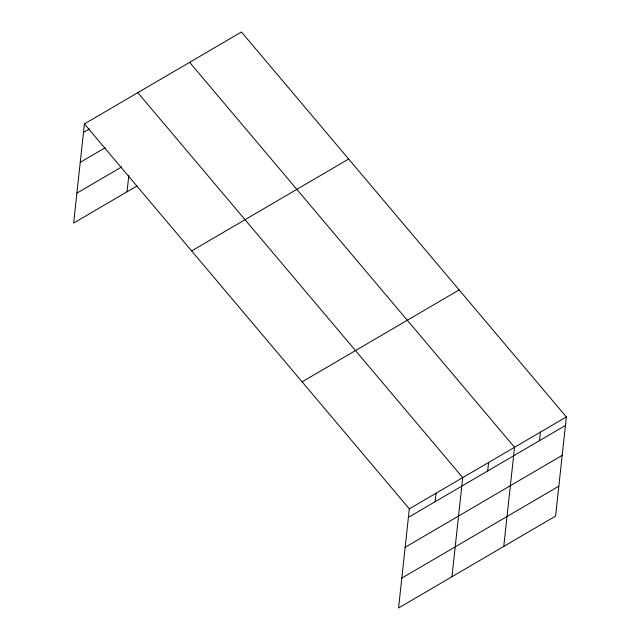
<?xml version="1.0" encoding="UTF-8"?>
<svg xmlns="http://www.w3.org/2000/svg" width="640" height="640" viewBox="0 0 640 640"><rect width="100%" height="100%" fill="white"/><g stroke="black" fill="none" stroke-linecap="round" stroke-linejoin="round"><path stroke-width="0.96" d="M84.416 123.912L409.328 508.864L398.56 608L555.584 516.088L566.36 416.952L241.44 32L84.416 123.912L73.64 223.048L137.064 185.928M127.032 191.792L128.816 175.392M435.096 501.752L436.024 493.24M451.952 576.752L462.72 477.616L137.8 92.656M487.704 470.968L488.624 462.448M503.768 546.424L514.536 447.288L189.624 62.328M539.52 440.632L540.448 432.12M83.488 132.424L89.512 128.896M80.24 162.328L105.208 147.712M76.896 193.136L121.672 166.928M191.632 250.944L348.664 159.032M302.104 381.832L459.136 289.92M409.328 508.864L566.36 416.952M408.4 517.376L565.432 425.472M405.152 547.288L562.184 455.376M401.808 578.096L558.832 486.184"/></g></svg>
